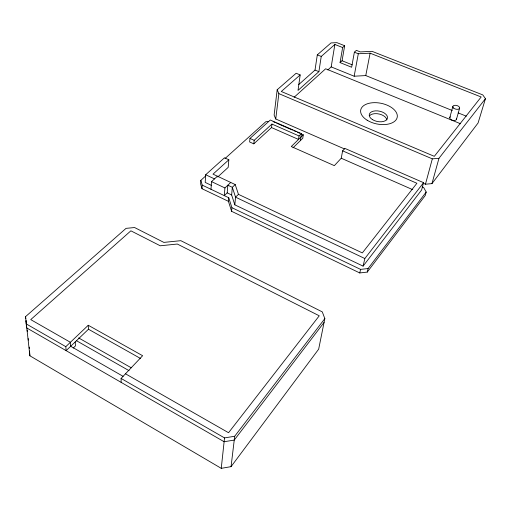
<?xml version="1.0" encoding="UTF-8"?>
<svg xmlns="http://www.w3.org/2000/svg" width="511" height="511" viewBox="0 0 511 511"><rect width="100%" height="100%" fill="white"/><g stroke="black" fill="none" stroke-linecap="round" stroke-linejoin="round"><path stroke-width="0.77" d="M205.563 176.084L200.836 180.351L200.625 183.941L202.005 188.712L228.436 201.334L231.592 211.299L359.763 272.957L367.256 272.082L425.248 195.502L426.193 192.053L423.606 187.409L422.15 186.777M202.005 188.712L202.222 185.116L200.836 180.351M217.724 176.985L228.2 167.365L228.839 159.777L224.514 157.784L205.678 174.749L205.192 182.414L211.247 185.289M210.998 189.294L211.535 181.622L217.43 176.212M230.742 182.459L224.923 187.952L224.291 195.617L227.191 192.851L227.842 185.193L232.326 187.307L235.552 197.169L234.83 204.847L363.091 266.129L421.588 190.035L423.568 182.67L344.899 148.414L342.625 150.841L341.239 158.225L334.341 165.647L291.27 146.529L303.285 134.808L301.126 133.863M228.436 201.334L228.749 197.744L202.222 185.116M234.83 204.847L231.643 194.959L232.326 187.307L235.213 184.56L213.03 174.142L228.839 159.777M231.592 211.299L231.917 207.696L228.749 197.744M249.981 138.436L249.624 141.969L253.801 143.846L271.526 127.565L271.948 124.077L299.044 135.952L301.433 133.633L270.306 120.028L249.981 138.436L254.171 140.321L271.948 124.077M253.801 143.846L254.171 140.321M221.25 468.338L29.887 355.797L25.55 316.648L126.057 228.36L134.578 227.536L163.846 242.399L180.824 240.675L322.288 311.889L324.836 318.615L318.666 349.16L231.055 466.652L221.25 468.338L224.527 437.908L121.088 378.44L142.626 355.713L88.262 325.264L65.804 346.662L66.123 350.642L88.473 329.237L88.262 325.264M231.055 466.652L234.702 436.253L324.836 318.615M298.711 84.596L315.012 70.071L317.312 54.849L331.013 42.93L336.921 42.662L344.663 45.728L342.638 47.536L334.877 44.463L321.24 56.434L318.89 71.661L298.022 90.415L300.174 74.925L296.144 73.252L277.186 89.744L274.126 115.064L275.748 118.993L344.395 148.899M275.748 118.993L278.859 93.628L277.186 89.744M299.044 135.952L298.533 139.446L271.526 127.565M300.411 140.576L301.433 133.633M303.285 134.808L302.774 138.264L293.014 147.826M327.845 69.943L331.192 66.896L334.877 44.463M423.261 183.264L425.452 184.215L431.948 183.621L478.079 122.985L485.45 98.674L482.786 94.912L372.065 51.343L360.293 51.905L356.365 50.353L354.372 52.192L351.638 67.254L340.064 62.598L342.638 47.536M340.064 62.598L342.07 60.758L344.663 45.728M331.192 66.896L354.149 76.216L358.307 53.751L370.124 53.176L481.158 96.981L434.318 156.334L281.299 91.488L300.174 74.925M354.149 76.216L365.761 75.571L370.124 53.176M359.763 272.957L360.581 269.393L368.099 268.518L426.193 192.053M363.091 266.129L364.841 258.528L423.568 182.67M367.256 272.082L368.099 268.518M425.452 184.215L432.325 158.857L438.968 158.301L485.45 98.674M449.763 117.664L452.855 106.486M431.948 183.621L438.968 158.301M456.47 119.299L459.632 108.134M324.063 322.441L234.242 440.073L224.112 441.734L26.508 327.807L26.035 320.665L26.317 322.997M235.213 184.56L238.458 194.352L235.552 197.169L364.841 258.528M73.226 348.061L75.475 345.896L75.2 341.948M294.132 97.262L325.648 68.774L460.667 123.796M225.057 158.499L265.816 121.72L268.716 121.529M224.527 437.908L234.702 436.253M354.372 52.192L358.307 53.751M342.07 60.758L352.175 64.814M317.312 54.849L321.24 56.434M365.761 75.571L452.261 110.497M458.169 112.886L466.307 116.169M315.012 70.071L318.89 71.661M278.859 93.628L432.325 158.857M342.625 150.841L416.893 183.277L362.331 252.919L238.458 194.352M273.066 121.592L275.225 122.538M276.662 123.17L292.496 130.088M293.934 130.72L296.093 131.659M297.53 132.292L299.689 133.237M341.239 158.225L412.767 189.69M205.678 174.749L214.499 178.907M211.535 181.622L224.923 187.952M227.191 192.851L231.643 194.959M231.917 207.696L360.581 269.393M88.473 329.237L140.525 358.473M78.675 337.937L131.263 367.799M76.331 340.633L129.053 370.667M125.489 373.797L228.545 432.728L319.254 315.798L177.311 244.041L160.237 245.785L130.88 230.819L30.737 319.611L70.39 342.293L70.684 346.273M70.582 346.215L123.094 376.326M26.023 323.789L65.804 346.662M25.55 316.648L25.793 318.66M27.153 330.004L27.345 331.556M28.188 338.557L28.373 340.115M29.216 347.116L29.402 348.674M29.561 351.051L29.887 355.797M121.088 378.44L121.158 382.375M369.587 115.658A9.262 5.289 11.4 0 1 379.501 114.1A9.262 5.289 11.4 0 1 386.884 119.925M456.464 118.795A3.456 1.91 14.1 0 1 452.254 120.226A3.456 1.91 14.1 0 1 450.427 116.847M367.179 120.232A18.613 10.546 11.4 0 0 397.06 117.907A18.613 10.546 11.4 0 0 372.672 102.737A18.613 10.546 11.4 0 0 367.179 120.232M372.442 119.6A9.281 5.282 11.4 0 0 387.383 118.501A9.281 5.282 11.4 0 0 375.304 110.868A9.281 5.282 11.4 0 0 372.442 119.6M453.551 108.045A3.488 1.897 14 0 0 459.408 108.581A3.488 1.897 14 0 0 455.761 105.317A3.488 1.897 14 0 0 453.551 108.045"/></g></svg>
